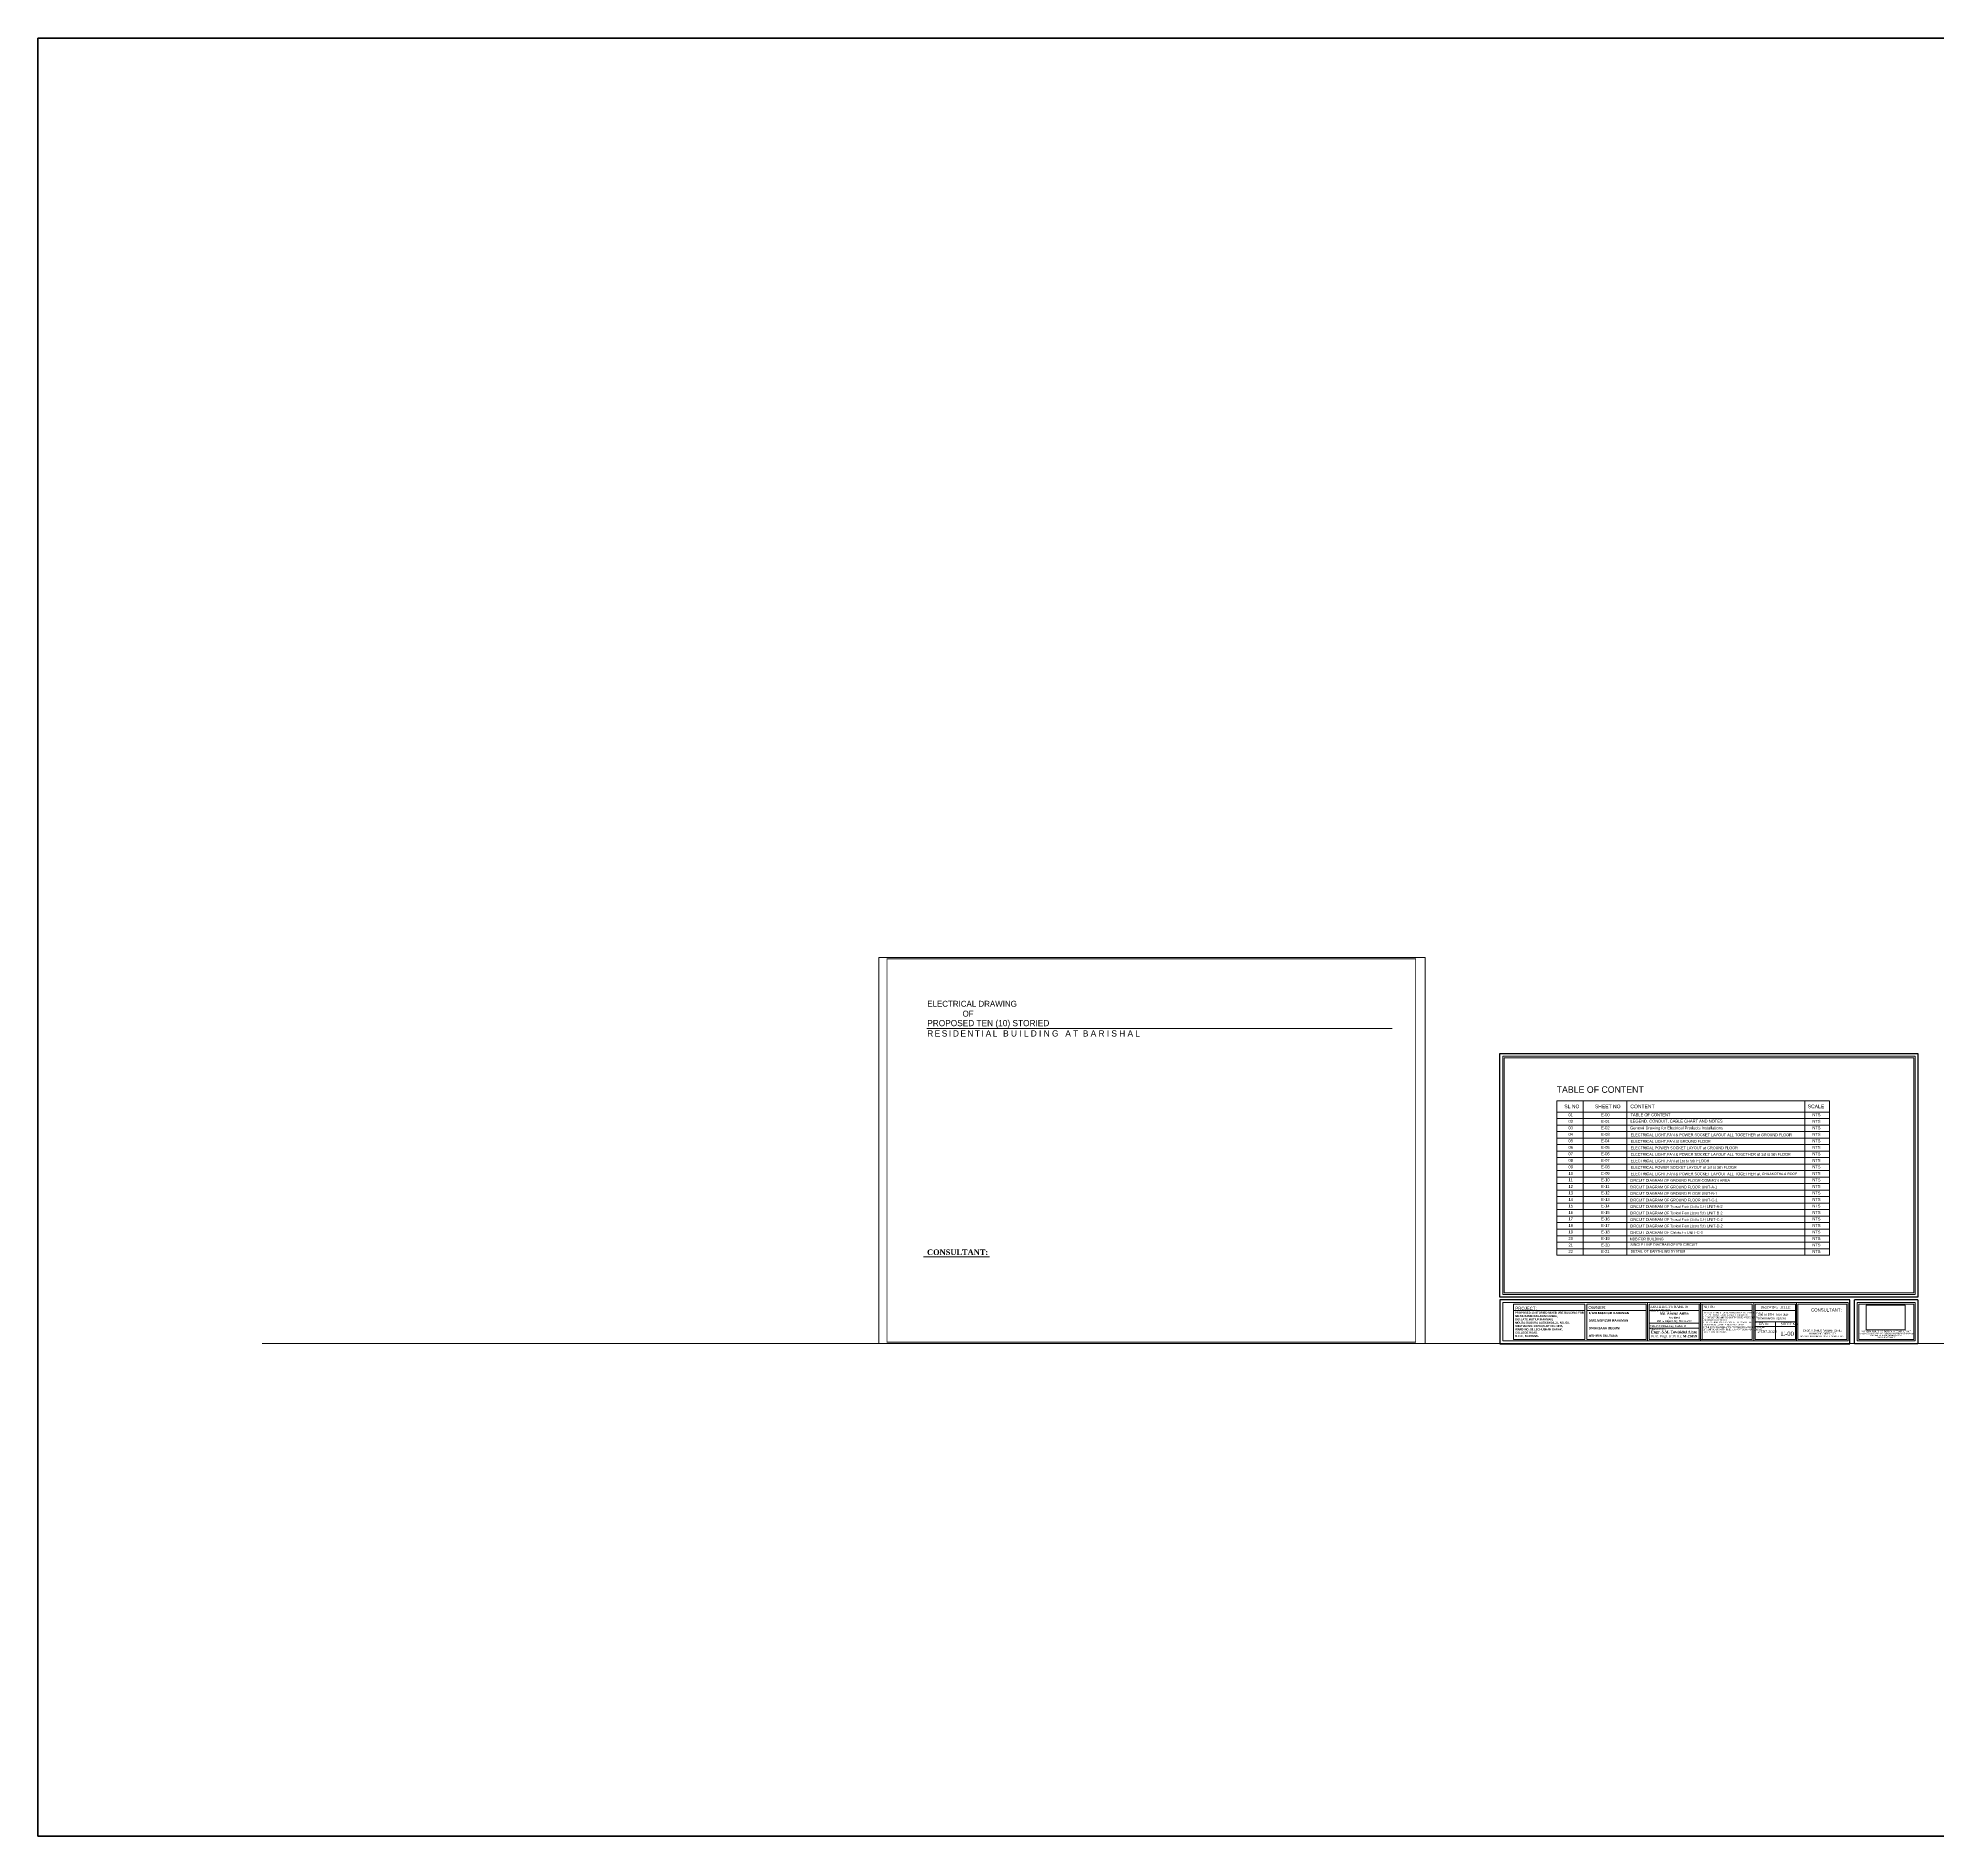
# Model space of a CAD drawing. Header units: inches. Extents: x 109699 to 44449955, y -10987 to 15824140.
# Drawn here: x 183869 to 189089, y -5921 to -982 of the extents above; entities that cross this region are included whole.
import ezdxf

# ---------------------------------------------------------------- set-up
doc = ezdxf.new("R2010")
doc.units = ezdxf.units.IN
doc.header["$LTSCALE"] = 5
doc.header["$MEASUREMENT"] = 0
doc.layers.get('Defpoints').update_dxf_attribs({"lineweight": 5})
for name, color, linetype, lineweight in [('@NORMAL', 7, 'Continuous', 5), ('BORDER', 7, 'Continuous', 5), ('leter', 140, 'Continuous', 13), ('Text', 7, 'Continuous', 0), ('Title box', 7, 'Continuous', 9), ('WALL-1', 8, 'Continuous', 9)]:
    doc.layers.add(name, color=color, linetype=linetype, lineweight=lineweight)
doc.layers.add('illustr-FURNITURE', color=34, linetype='Continuous')
doc.styles.add('box text', font='arial.ttf')
doc.styles.add('DIM-3', font='arial.ttf', dxfattribs={"height": 5})
doc.styles.add('RomanS', font='romans.shx')
doc.styles.add('SH-T2', font='times.ttf')
doc.styles.get("Standard").update_dxf_attribs({"font": 'times.ttf'})
picture_1 = doc.add_image_def('image1.png', size_in_pixel=(745, 477))

# ---------------------------------------------------------------- blocks, each defined once
blk = doc.blocks.new('zxczxczxcz')
at = {"layer": '@NORMAL'}
for points in [[(177327.5, -15450.1), (175295.2, -15450.1), (175295.2, -14276.8), (177327.5, -14276.8)], [(177319.9, -15442.5), (175302.8, -15442.5), (175302.8, -14284.5), (177319.9, -14284.5)]]:
    blk.add_lwpolyline(points, close=True, dxfattribs=at)
at = {"layer": 'Text'}
for p, q in [((175349, -15529.9), (175700.4, -15529.9)), ((175700.4, -15497.8), (175700.4, -15671.6)), ((175709, -15497.8), (176001.6, -15497.8)), ((175709, -15497.8), (175709, -15671.6)), ((175709, -15529.9), (176001.6, -15529.9)), ((176001.6, -15497.8), (176001.6, -15671.6)), ((176001.6, -15671.6), (176001.6, -15497.8)), ((176008.4, -15679.2), (176008.4, -15490.2)), ((176016.1, -15671.6), (176016.1, -15497.8)), ((176016.1, -15529.9), (176262.5, -15529.9)), ((176262.5, -15497.8), (176262.5, -15671.6)), ((176270.1, -15490.2), (176270.1, -15679.2)), ((176277.8, -15497.8), (176277.8, -15671.6)), ((176277.8, -15529.9), (176524.2, -15529.9)), ((176524.2, -15497.8), (176524.2, -15671.6)), ((176531.8, -15490.2), (176531.8, -15679.2)), ((176539.5, -15497.8), (176539.5, -15671.6)), ((176539.5, -15529.9), (176737.2, -15529.9)), ((176742, -15490.2), (176997.7, -15490.2)), ((176742, -15679.2), (176742, -15490.2)), ((176749.6, -15497.8), (176990.1, -15497.8)), ((176749.6, -15671.6), (176749.6, -15497.8)), ((176990.1, -15497.8), (176990.1, -15671.6)), ((176997.7, -15490.2), (176997.7, -15679.2)), ((177042.2, -15490.2), (177327.5, -15490.2)), ((177042.2, -15679.2), (177042.2, -15490.2)), ((177049.8, -15497.8), (177319.9, -15497.8)), ((177049.8, -15671.6), (177049.8, -15497.8)), ((177319.9, -15497.8), (177319.9, -15671.6)), ((177327.5, -15490.2), (177327.5, -15679.2)), ((177340.9, -15692.6), (177340.9, -15476.8)), ((177340.9, -15692.6), (177340.9, -15476.8)), ((176016.1, -15592.4), (176262.5, -15592.4)), ((176016.1, -15616.8), (176262.5, -15616.8)), ((176539.5, -15584.7), (176737.2, -15584.7)), ((176539.5, -15607.6), (176737.2, -15607.6)), ((176639.5, -15584.7), (176639.5, -15671.6)), ((176997.7, -15679.2), (176742, -15679.2)), ((176990.1, -15671.6), (176749.6, -15671.6)), ((177327.5, -15679.2), (177042.2, -15679.2)), ((177319.9, -15671.6), (177049.8, -15671.6))]:
    blk.add_line(p, q, dxfattribs=at)
at = {"layer": 'Text', "lineweight": 30}
for p, q in [((177028.8, -15692.6), (177028.8, -15476.8)), ((177340.9, -15476.8), (177028.8, -15476.8)), ((177340.9, -15476.8), (177340.9, -15692.6)), ((177340.9, -15692.6), (177028.8, -15692.6))]:
    blk.add_line(p, q, dxfattribs=at)
blk.add_lwpolyline([(177005.9, -15476.8), (175281.8, -15476.8), (175281.8, -15692.6), (177005.9, -15692.6)], close=True, dxfattribs=at)
at = {"layer": 'Text'}
blk.add_lwpolyline([(176997.7, -15490.2), (175295.2, -15490.2), (175295.2, -15679.2), (176997.7, -15679.2)], close=True, dxfattribs=at)
for points in [[(175700.4, -15497.8), (175349, -15497.8), (175349, -15671.6), (175700.4, -15671.6)], [(176001.6, -15497.8), (175709, -15497.8)], [(176524.2, -15497.8), (176016.1, -15497.8)], [(176539.5, -15671.6), (176737.2, -15671.6), (176737.2, -15497.8), (176539.5, -15497.8)], [(175709, -15671.6), (176001.6, -15671.6)], [(176016.1, -15671.6), (176524.2, -15671.6)]]:
    blk.add_lwpolyline(points, dxfattribs=at)
at = {"layer": 'WALL-1', "lineweight": 30}
blk.add_line((177340.9, -14263.5), (177340.9, -15463.5), dxfattribs=at)
blk.add_lwpolyline([(177340.9, -15463.5), (175281.8, -15463.5), (175281.8, -14263.5), (177340.9, -14263.5)], close=True, dxfattribs=at)
at = {"layer": 'leter', "insert": (177184.4, -15628.6), "char_height": 3.9766, "width": 400.68, "attachment_point": 2}
blk.add_mtext('{\\fFranklin Gothic Medium|b0|i0|c0|p34;\\H2.066x;\\C5;MODERN BUILDING DESIGN & CONSULTANT\\H1.2x; \\C256; \\P\\fTimes New Roman|b1|i0|c0|p18;\\H0.4899x;\\C7;TALUKDER MANSION,5/7,BLOCK -A,RUPATOLI HOUSING STATE,BARISHAL.\\PB.C.C REG. NO:35,MAIL:mbdc333@gmail.com\\PMOBILE NO:01731443090\\P\\fFranklin Gothic Medium|b0|i0|c0|p34;\\H0.8231x;\\C256;                             }', dxfattribs=at)
at = {"layer": 'Text'}
for s, insert, char_height, width, attachment_point in [('\\pt35.29515;{\\fCentury Gothic|b1|i0|c0|p34;PROPOSED 10 STORIED MIXED USE BUILDING FOR \\PMD.MIJANUR RAHAMAN GONG,\\PS/O:LATE.MOTIUR RAHMAN, \\PMOUZA:BAGURA ALEKANDA,J.L NO.:50,\\PKHATIAN NO.:24703,PLOT NO.:1156,\\PWARD NO.:20,LECHUSHAH SARAK,\\P\\pt67.08058;COLLEGE ROAD, \\PB.C.C , BARISHAL }', (175356.2, -15535.4), 9.808, 458.165, 1), ('{\\fFranklin Gothic Medium Cond|b0|i0|c0|p34;\\C1;PROJECT:}', (175357.8, -15510.9, 91), 15.338, 414.227, 1), ('{\\fFranklin Gothic Medium|b0|i0|c0|p34;\\C1;OWNER:}', (175717.8, -15506.8), 15.338, 414.227, 1), ("{\\C1;ARCHITECT'S NAME & SIGNATURE:}", (176020.9, -15504.7, 29.8), 11.609, 235.441, 1), ('{\\C1;NOTE:}', (176282.6, -15504.7, 29.8), 12.899, 235.441, 1), ('{\\C1;DRAWING  TITLE:}', (176566.4, -15506.4, -14.9), 11.609, 235.441, 1), ('{\\fFranklin Gothic Medium|b0|i0|c0|p34;\\C1;CONSULTANT:}', (176814.3, -15518.7, 279.5), 15.479, 414.227, 1), ('{\\C1;STRUCTURAL Eng. NAME & SIGNATURE:}', (176021.3, -15600.8, 29.8), 9.029, 235.441, 1), ('{\\fTimes New Roman|b1|i0|c0|p18; Engr. S.M. Towhidul Alam\\P\\fTimes New Roman|b0|i0|c0|p18; \\H0.9205x;B.Sc. Engr. (CIVIL); \\fTimes New Roman|b1|i0|c0|p18;M-23859}', (176136.8, -15628.7, -14.9), 12.7553, 248.971, 2), ('{\\fArial Narrow|b1|i0|c0|p34;Md. Amirul Arifin\\P\\fArial Narrow|b0|i0|c0|p34;\\H0.7794x;Architect\\PIAB & Rajuk Reg. No: A-273\\fCentury Gothic|b0|i0|c0|p34;\\L\\P\\H1.283x;\\l \\P\\fFranklin Gothic Medium|b0|i0|c0|p34; \\fFranklin Gothic Book|b0|i0|c0|p34;\\H0.6173x;  \\fFranklin Gothic Medium|b0|i0|c0|p34;\\H1.62x; \\fFranklin Gothic Book|b0|i0|c0|p34;\\H0.6173x; \\fFranklin Gothic Medium|b0|i0|c0|p34;\\H1.62x;                                                                                       }', (176140.3, -15537.7), 12.7553, 248.971, 2), ('\\pi-191.13542,l191.13542,t191.13542;23.07.2022', (176550.3, -15626.7, -14.9), 13.931, 375.033, 1), ('\\pi-34.83833,l34.83833,t34.83833;{\\W0.9;\\C1;DATE:}', (176557, -15588.9, -14.9), 11.609, 235.441, 1), ('\\pi-34.83833,l34.83833,t34.83833;{\\W0.9;\\C1;SHEET NO}', (176664.3, -15589.8, -14.9), 11.609, 235.441, 1), ('{\\fFranklin Gothic Medium|b0|i0|c0|p34;\\C0;ENGR.MIZANUR RAHMAN (CIVIL)\\PMANAGING DIRECTOR\\P\\H0.8571x;MODERN BUILDING DESIGN & CONSULTANT}', (176870.4, -15624.1, -11.9), 8.668, 331.382, 2)]:
    blk.add_mtext(s, dxfattribs=dict(at, insert=insert, char_height=char_height, width=width, attachment_point=attachment_point))
at = {"layer": 'Text', "linetype": 'Continuous', "insert": (175719.2, -15536.1), "char_height": 11.145, "width": 329.404, "attachment_point": 1, "style": 'SH-T2'}
blk.add_mtext('\\pt76.20062;{\\fCentury Gothic|b1|i0|c0|p34;1/ MD.MIJANUR RAHAMAN \\P\\P2/MD.MOFIZUR RAHAMAN\\P \\P3/ROKSANA BEGUM\\P\\P4/SHIRIN SULTANA}', dxfattribs=at)
at = {"layer": 'Text', "insert": (176282.3, -15536.2, -14.9), "char_height": 7.1387, "width": 248.98, "attachment_point": 1, "style": 'box text'}
blk.add_mtext("{\\fArial Narrow|b0|i0|c0|p34;\\W0.9;THIS NOTE IS VALID FOR DRAWINGS RELATED TO THIS PROJECT:\\P1. PLEASE DO NOT SCALE FROM THE DRAWINGS.\\P2. CONTRACTORS AND SUB-CONTRACTORS ARE TO VERIFY    ALL DIMENSIONS AT THE SITE.\\P3. THE CONTRACTOR IS TO NOTIFY THE CONSULTANT ABOUT ANY DISCREPANCIES/ DIFFERENCES CONTAINED\\PIN THE DRAWING (IN RELATION TO OTHER DRAWINGS) OR IN CASE OF CONTRADICTS WITH  'BNBC' & 'IMARAT BIDHIMALA, 2008'; WELL BEFORE IGNITING WORK.}", dxfattribs=at)
at = {"layer": '@NORMAL', "color": 0}
image = blk.add_image(picture_1, insert=(177085.8, -15624.9), size_in_units=(191.9, 122.8), rotation=0, dxfattribs=dict(at, brightness=35, contrast=59))
image.dxf.flags = 7

msp = doc.modelspace()

# ---------------------------------------------------------------- linework, layer by layer
at = {"layer": 'BORDER', "ltscale": 0.5}
msp.add_line((186301.6, -4330.2), (186483.3, -4330.2), dxfattribs=at)
at = {"layer": 'BORDER', "lineweight": 40, "ltscale": 0.5, "const_width": 2.23}
msp.add_lwpolyline([(186201.5, -3511.6), (186201.5, -4564.7), (187653.7, -4564.7), (187653.7, -3511.6)], close=True, dxfattribs=at)
at = {"layer": 'BORDER', "linetype": 'Continuous', "ltscale": 5}
msp.add_lwpolyline([(186310.9, -3703), (187589.3, -3703)], dxfattribs=at)
at = {"layer": 'Defpoints', "ltscale": 0.5}
msp.add_ray((184484.9, -4568.8), (1, 0), dxfattribs=at)
at = {"layer": 'Defpoints'}
msp.add_lwpolyline([(186178.8, -3507.5), (187679.7, -3507.5), (187679.7, -4568.8), (186178.8, -4568.8)], close=True, dxfattribs=at)
at = {"layer": 'illustr-FURNITURE', "color": 114, "lineweight": 35, "ltscale": 0.5, "true_color": 0x139b48}
msp.add_lwpolyline([(183869.3, -981.8), (229993.2, -981.8), (229993.2, -5921.4), (183869.3, -5921.4)], close=True, dxfattribs=at)
at = {"layer": 'Text', "color": 0}
for p, q in [((188041.2, -3901.3), (188041.2, -4325.8)), ((188041.2, -3901.3), (188790.3, -3901.3)), ((188114.3, -3901.3), (188114.3, -4325.8)), ((188234.2, -3901.3), (188234.2, -4325.8)), ((188722.6, -3901.3), (188722.6, -4325.8)), ((188790.3, -3901.3), (188790.3, -4325.8)), ((188041.2, -3932.4), (188790.3, -3932.4)), ((188041.2, -3950.3), (188790.3, -3950.3)), ((188041.2, -3968.1), (188790.3, -3968.1)), ((188041.2, -3986), (188790.3, -3986)), ((188041.2, -4003.9), (188790.3, -4003.9)), ((188041.2, -4021.8), (188790.3, -4021.8)), ((188041.2, -4039.7), (188790.3, -4039.7)), ((188041.2, -4057.6), (188790.3, -4057.6)), ((188041.2, -4075.4), (188790.3, -4075.4)), ((188041.2, -4093.3), (188790.3, -4093.3)), ((188041.2, -4111.2), (188790.3, -4111.2)), ((188041.2, -4129.1), (188790.3, -4129.1)), ((188041.2, -4147), (188790.3, -4147)), ((188041.2, -4164.9), (188790.3, -4164.9)), ((188041.2, -4182.7), (188790.3, -4182.7)), ((188041.2, -4200.6), (188790.3, -4200.6)), ((188041.2, -4218.5), (188790.3, -4218.5)), ((188041.2, -4236.4), (188790.3, -4236.4)), ((188041.2, -4254.3), (188790.3, -4254.3)), ((188041.2, -4272.2), (188790.3, -4272.2)), ((188041.2, -4290), (188790.3, -4290)), ((188041.2, -4307.9), (188790.3, -4307.9)), ((188041.2, -4325.8), (188790.3, -4325.8))]:
    msp.add_line(p, q, dxfattribs=at)

# ---------------------------------------------------------------- block references
at = {"layer": 'WALL-1', "linetype": 'Continuous', "xscale": 0.5576728227840001, "yscale": 0.5576728227840001, "zscale": 0.5576728227840001}
msp.add_blockref('zxczxczxcz', (90135.5, 4182.5), dxfattribs=at)

# ---------------------------------------------------------------- texts
at = {"layer": 'BORDER', "linetype": 'Continuous', "ltscale": 5, "attachment_point": 1}
for s, insert, char_height, width in [('{\\fCentury Gothic|b0|i0|c0|p34;\\H0.9578x;ELECTRICAL DRAWING \\P                OF}', (186312.1, -3626.9), 17.034, 1143.954), ('{\\fCentury Gothic|b0|i0|c0|p34;PROPOSED TEN (10) STORIED \\P\\pi-163.63695,l163.63695,t163.63695;\\T0.9;R E S I D E N T I A L   \\T1;B U I L D I N G   A T  B A R I S H A L }', (186312.1, -3679.6), 17.0342, 1143.954), ('\\pi-76.8368,l76.8368,t76.8368;{\\fCentury Gothic|b0|i0|c0|p34;\\C256;\\c0;General Drawing for Electrical Products Installations}', (188242.9, -3972.2), 8, 459.96), ('\\A1;{\\fCentury Gothic|b0|i0|c0|p34;ELECTRICAL LIGHT,FAN & POWER SOCKET LAYOUT ALL TOGETHER at GROUND FLOOR}', (188244.3, -3991.3), 7.5, 506.058), ('\\A1;{\\fCentury Gothic|b0|i0|c0|p34;ELECTRICAL LIGHT,FAN at GROUND FLOOR}', (188244.3, -4009.2), 7.5, 506.058), ('\\A1;{\\fCentury Gothic|b0|i0|c0|p34;ELECTRICAL POWER SOCKET LAYOUT at GROUND FLOOR}', (188244.3, -4027.1), 7.5, 506.058), ('\\A1;{\\fCentury Gothic|b0|i0|c0|p34;ELECTRICAL LIGHT,FAN & POWER SOCKET LAYOUT ALL TOGETHER at 1st to 5th FLOOR}', (188244.3, -4045), 7.5, 506.058), ('\\A1;{\\fCentury Gothic|b0|i0|c0|p34;ELECTRICAL LIGHT,FAN at 1st to 5th FLOOR}', (188244.3, -4062.9), 7.5, 506.058), ('\\A1;{\\fCentury Gothic|b0|i0|c0|p34;CIRCUIT DIAGRAM OF GROUND FLOOR COMMON AREA}', (188241.9, -4116.7), 7.372, 453.627), ('\\A1;{\\fCentury Gothic|b0|i0|c0|p34;ELECTRICAL POWER SOCKET LAYOUT at 1st to 5th FLOOR}', (188244.3, -4080.8), 7.5, 506.058), ('\\A1;{\\fCentury Gothic|b0|i0|c0|p34;ELECTRICAL LIGHT,FAN & POWER SOCKET LAYOUT ALL TOGETHER \\fVerdana|b0|i0|c0|p34;at \\fCentury Gothic|b0|i0|c0|p34;\\H0.88889x;CHILAKOTHA & ROOF}', (188244.3, -4098.6), 7.5, 486.117), ('\\A1;{\\fCentury Gothic|b0|i0|c0|p34;CIRCUIT DIAGRAM OF GROUND FLOOR UNIT-A-1}', (188241.9, -4134.6), 7.372, 453.627), ('\\A1;{\\fCentury Gothic|b0|i0|c0|p34;CIRCUIT DIAGRAM OF GROUND FLOOR UNIT-B-1}', (188241.9, -4152.5), 7.372, 453.627), ('\\A1;{\\fCentury Gothic|b0|i0|c0|p34;CIRCUIT DIAGRAM OF GROUND FLOOR UNIT-C-1}', (188241.9, -4170.4), 7.372, 453.627), ('\\A1;{\\fCentury Gothic|b0|i0|c0|p34;CIRCUIT DIAGRAM OF \\H0.88889x;Typical Floor (1st to 5th)\\H1.125x; UNIT-A-2}', (188241.9, -4188.3), 7.3722, 453.627), ('\\A1;{\\fCentury Gothic|b0|i0|c0|p34;CIRCUIT DIAGRAM OF \\H0.88889x;Typical Floor (1st to 5th)\\H1.125x; UNIT-B-2}', (188241.9, -4206.2), 7.3722, 453.627), ('\\A1;{\\fCentury Gothic|b0|i0|c0|p34;CIRCUIT DIAGRAM OF \\H0.88889x;Typical Floor (1st to 5th)\\H1.125x; UNIT-C-2}', (188241.9, -4224), 7.3722, 453.627), ('\\A1;{\\fCentury Gothic|b0|i0|c0|p34;CIRCUIT DIAGRAM OF \\H0.88889x;Typical Floor (1st to 5th)\\H1.125x; UNIT-D-2}', (188241.9, -4241.9), 7.3722, 453.627), ('\\A1;{\\fCentury Gothic|b0|i0|c0|p34;CIRCUIT DIAGRAM OF \\H0.88889x;Chilakotha\\H1.125x; UNIT-C-3}', (188241.9, -4259.8), 7.372, 453.627), ('\\A1;{\\fCentury Gothic|b0|i0|c0|p34;MDB FOR BUILDING}', (188241.9, -4277.7), 7, 325.545)]:
    msp.add_mtext(s, dxfattribs=dict(at, insert=insert, char_height=char_height, width=width))
at = {"layer": 'BORDER', "color": 5, "ltscale": 5, "insert": (186311.5, -4310), "char_height": 15.277, "width": 331.027, "attachment_point": 1, "style": 'DIM-3'}
msp.add_mtext('{\\fTimes New Roman|b1|i0|c0|p18;\\C7;CONSULTANT:}', dxfattribs=at)
at = {"layer": 'Text', "color": 0, "char_height": 7, "width": 702.556, "attachment_point": 1, "style": 'RomanS'}
for s, insert in [('\\A1;{\\fCentury Gothic|b0|i0|c0|p34;\\C256;SINGLE LINE DIAGRAM OF IPS CIRCUIT}', (188243.9, -4293)), ('\\A1;{\\fCentury Gothic|b0|i0|c0|p34;\\C256;DETAIL OF EARTHLING SYSTEM}', (188244.2, -4311.4))]:
    msp.add_mtext(s, dxfattribs=dict(at, insert=insert))
at = {"layer": 'Text', "attachment_point": 1}
for s, insert, char_height, width in [('{\\fCentury Gothic|b0|i0|c0|p34;2nd to 5TH  floor plan \\P(\\C0;commercial space\\C256;)}', (188594.3, -4485.4, -8.5), 6.342, 170.731), ('\\pi-115.43002,l115.43002,t115.43002;E-00', (188657.3, -4535.4, -6.4), 12.018, 36.017)]:
    msp.add_mtext(s, dxfattribs=dict(at, insert=insert, char_height=char_height, width=width))
at = {"layer": 'Title box', "color": 0, "attachment_point": 1, "style": 'RomanS'}
for s, insert, char_height, width in [('\\pt576;{\\fCentury Gothic|b0|i0|c0|p34;\\C256;TABLE OF CONTENT}', (188041.1, -3861.7), 18, 453.148), ('\\pt320;{\\fCentury Gothic|b0|i0|c0|p34;\\C256;SL NO}', (188062.2, -3912), 10, 702.556), ('\\pt320;{\\fCentury Gothic|b0|i0|c0|p34;\\C256;SHEET NO}', (188146.1, -3912), 10, 702.556), ('\\pt320;{\\fCentury Gothic|b0|i0|c0|p34;\\C256;CONTENT }', (188243.6, -3912), 10, 702.556), ('\\pt320;{\\fCentury Gothic|b0|i0|c0|p34;\\C256;SCALE}', (188730.8, -3912), 10, 702.556), ('\\pt256;{\\fCentury Gothic|b0|i0|c0|p34;\\C256;01}', (188073.6, -3936.1), 8, 702.556), ('\\pt256;{\\fCentury Gothic|b0|i0|c0|p34;\\C256;02}', (188073.6, -3954), 8, 702.556), ('\\pt256;{\\fCentury Gothic|b0|i0|c0|p34;\\C256;E-00}', (188163.3, -3936.1), 8, 702.556), ('\\pt256;{\\fCentury Gothic|b0|i0|c0|p34;\\C256;E-01}', (188163.3, -3954), 8, 702.556), ('\\pt256;{\\fCentury Gothic|b0|i0|c0|p34;\\C256;TABLE OF CONTENT }', (188244, -3936.1), 8, 702.556), ('\\pi-76.8368,l76.8368,t76.8368;{\\fCentury Gothic|b0|i0|c0|p34;\\C256;LEGEND, CONDUIT, CABLE CHART AND NOTES}', (188244, -3953.4), 8, 702.556), ('\\pt256;{\\fCentury Gothic|b0|i0|c0|p34;\\C256;NTS}', (188743.8, -3936.1), 8, 702.556), ('\\pt256;{\\fCentury Gothic|b0|i0|c0|p34;\\C256;NTS}', (188743.8, -3954), 8, 702.556), ('\\pt256;{\\fCentury Gothic|b0|i0|c0|p34;\\C256;03}', (188073.6, -3971.9), 8, 702.556), ('\\pt256;{\\fCentury Gothic|b0|i0|c0|p34;\\C256;04}', (188073.6, -3989.7), 8, 702.556), ('\\pt256;{\\fCentury Gothic|b0|i0|c0|p34;\\C256;05}', (188073.6, -4007.6), 8, 702.556), ('\\pt256;{\\fCentury Gothic|b0|i0|c0|p34;\\C256;E-02}', (188163.3, -3971.9), 8, 702.556), ('\\pt256;{\\fCentury Gothic|b0|i0|c0|p34;\\C256;E-03}', (188163.3, -3989.7), 8, 702.556), ('\\pt256;{\\fCentury Gothic|b0|i0|c0|p34;\\C256;E-04}', (188163.3, -4007.6), 8, 702.556), ('\\pt256;{\\fCentury Gothic|b0|i0|c0|p34;\\C256;NTS}', (188743.8, -3971.9), 8, 702.556), ('\\pt256;{\\fCentury Gothic|b0|i0|c0|p34;\\C256;NTS}', (188743.8, -3989.7), 8, 702.556), ('\\pt256;{\\fCentury Gothic|b0|i0|c0|p34;\\C256;NTS}', (188743.8, -4007.6), 8, 702.556), ('\\pt256;{\\fCentury Gothic|b0|i0|c0|p34;\\C256;06}', (188073.6, -4025.5), 8, 24.24), ('\\pt256;{\\fCentury Gothic|b0|i0|c0|p34;\\C256;07}', (188073.6, -4043.4), 8, 702.556), ('\\pt256;{\\fCentury Gothic|b0|i0|c0|p34;\\C256;08}', (188073.6, -4061.3), 8, 702.556), ('\\pt256;{\\fCentury Gothic|b0|i0|c0|p34;\\C256;E-05}', (188163.3, -4025.5), 8, 702.556), ('\\pt256;{\\fCentury Gothic|b0|i0|c0|p34;\\C256;E-06}', (188163.3, -4043.4), 8, 702.556), ('\\pt256;{\\fCentury Gothic|b0|i0|c0|p34;\\C256;E-07}', (188163.3, -4061.3), 8, 702.556), ('\\pt256;{\\fCentury Gothic|b0|i0|c0|p34;\\C256;NTS}', (188743.8, -4025.5), 8, 702.556), ('\\pt256;{\\fCentury Gothic|b0|i0|c0|p34;\\C256;NTS}', (188743.8, -4043.4), 8, 702.556), ('\\pt256;{\\fCentury Gothic|b0|i0|c0|p34;\\C256;NTS}', (188743.8, -4061.3), 8, 702.556), ('\\pt256;{\\fCentury Gothic|b0|i0|c0|p34;\\C256;09}', (188073.6, -4079.2), 8, 702.556), ('\\pt256;{\\fCentury Gothic|b0|i0|c0|p34;\\C256;10}', (188073.6, -4097), 8, 702.556), ('\\pt256;{\\fCentury Gothic|b0|i0|c0|p34;\\C256;11}', (188073.6, -4114.9), 8, 702.556), ('\\pt256;{\\fCentury Gothic|b0|i0|c0|p34;\\C256;E-08}', (188163.3, -4079.2), 8, 702.556), ('\\pt256;{\\fCentury Gothic|b0|i0|c0|p34;\\C256;E-09}', (188163.3, -4097), 8, 702.556), ('\\pt256;{\\fCentury Gothic|b0|i0|c0|p34;\\C256;E-10}', (188163.3, -4114.9), 8, 702.556), ('\\pt256;{\\fCentury Gothic|b0|i0|c0|p34;\\C256;NTS}', (188743.8, -4079.2), 8, 702.556), ('\\pt256;{\\fCentury Gothic|b0|i0|c0|p34;\\C256;NTS}', (188743.8, -4097), 8, 702.556), ('\\pt256;{\\fCentury Gothic|b0|i0|c0|p34;\\C256;NTS}', (188743.8, -4114.9), 8, 702.556), ('\\pt256;{\\fCentury Gothic|b0|i0|c0|p34;\\C256;12}', (188073.6, -4132.8), 8, 702.556), ('\\pt256;{\\fCentury Gothic|b0|i0|c0|p34;\\C256;13}', (188073.6, -4150.7), 8, 702.556), ('\\pt256;{\\fCentury Gothic|b0|i0|c0|p34;\\C256;14}', (188073.6, -4168.6), 8, 702.556), ('\\pt256;{\\fCentury Gothic|b0|i0|c0|p34;\\C256;E-11}', (188163.3, -4132.8), 8, 702.556), ('\\pt256;{\\fCentury Gothic|b0|i0|c0|p34;\\C256;E-12}', (188163.3, -4150.7), 8, 702.556), ('\\pt256;{\\fCentury Gothic|b0|i0|c0|p34;\\C256;E-13}', (188163.3, -4168.6), 8, 702.556), ('\\pt256;{\\fCentury Gothic|b0|i0|c0|p34;\\C256;NTS}', (188743.8, -4132.8), 8, 702.556), ('\\pt256;{\\fCentury Gothic|b0|i0|c0|p34;\\C256;NTS}', (188743.8, -4150.7), 8, 702.556), ('\\pt256;{\\fCentury Gothic|b0|i0|c0|p34;\\C256;NTS}', (188743.8, -4168.6), 8, 702.556), ('\\pt256;{\\fCentury Gothic|b0|i0|c0|p34;\\C256;15}', (188073.6, -4186.5), 8, 702.556), ('\\pt256;{\\fCentury Gothic|b0|i0|c0|p34;\\C256;16}', (188073.6, -4204.3), 8, 702.556), ('\\pt256;{\\fCentury Gothic|b0|i0|c0|p34;\\C256;17}', (188073.6, -4222.2), 8, 702.556), ('\\pt256;{\\fCentury Gothic|b0|i0|c0|p34;\\C256;E-14}', (188163.3, -4186.5), 8, 702.556), ('\\pt256;{\\fCentury Gothic|b0|i0|c0|p34;\\C256;E-15}', (188163.3, -4204.3), 8, 702.556), ('\\pt256;{\\fCentury Gothic|b0|i0|c0|p34;\\C256;E-16}', (188163.3, -4222.2), 8, 702.556), ('\\pt256;{\\fCentury Gothic|b0|i0|c0|p34;\\C256;NTS}', (188743.8, -4186.5), 8, 702.556), ('\\pt256;{\\fCentury Gothic|b0|i0|c0|p34;\\C256;NTS}', (188743.8, -4204.3), 8, 702.556), ('\\pt256;{\\fCentury Gothic|b0|i0|c0|p34;\\C256;NTS}', (188743.8, -4222.2), 8, 702.556), ('\\pt256;{\\fCentury Gothic|b0|i0|c0|p34;\\C256;20}', (188073.6, -4275.9), 8, 702.556), ('\\pt256;{\\fCentury Gothic|b0|i0|c0|p34;\\C256;18}', (188073.6, -4240.1), 8, 702.556), ('\\pt256;{\\fCentury Gothic|b0|i0|c0|p34;\\C256;19}', (188073.6, -4258), 8, 702.556), ('\\pt256;{\\fCentury Gothic|b0|i0|c0|p34;\\C256;E-17}', (188163.3, -4240.1), 8, 702.556), ('\\pt256;{\\fCentury Gothic|b0|i0|c0|p34;\\C256;E-18}', (188163.3, -4258), 8, 702.556), ('\\pt256;{\\fCentury Gothic|b0|i0|c0|p34;\\C256;E-19}', (188163.3, -4275.9), 8, 702.556), ('\\pt256;{\\fCentury Gothic|b0|i0|c0|p34;\\C256;NTS}', (188743.8, -4240.1), 8, 702.556), ('\\pt256;{\\fCentury Gothic|b0|i0|c0|p34;\\C256;NTS}', (188743.8, -4258), 8, 702.556), ('\\pt256;{\\fCentury Gothic|b0|i0|c0|p34;\\C256;NTS}', (188743.8, -4275.9), 8, 702.556), ('\\pt256;{\\fCentury Gothic|b0|i0|c0|p34;\\C256;21}', (188073.6, -4293.8), 8, 702.556), ('\\pt256;{\\fCentury Gothic|b0|i0|c0|p34;\\C256;22}', (188073.6, -4311.6), 8, 702.556), ('\\pt256;{\\fCentury Gothic|b0|i0|c0|p34;\\C256;E-20}', (188163.3, -4293.8), 8, 702.556), ('\\pt256;{\\fCentury Gothic|b0|i0|c0|p34;\\C256;E-21}', (188163.3, -4311.6), 8, 702.556), ('\\pt256;{\\fCentury Gothic|b0|i0|c0|p34;\\C256;NTS}', (188743.8, -4293.8), 8, 702.556), ('\\pt256;{\\fCentury Gothic|b0|i0|c0|p34;\\C256;NTS}', (188743.8, -4311.6), 8, 702.556)]:
    msp.add_mtext(s, dxfattribs=dict(at, insert=insert, char_height=char_height, width=width))

doc.saveas('drawing.dxf')
